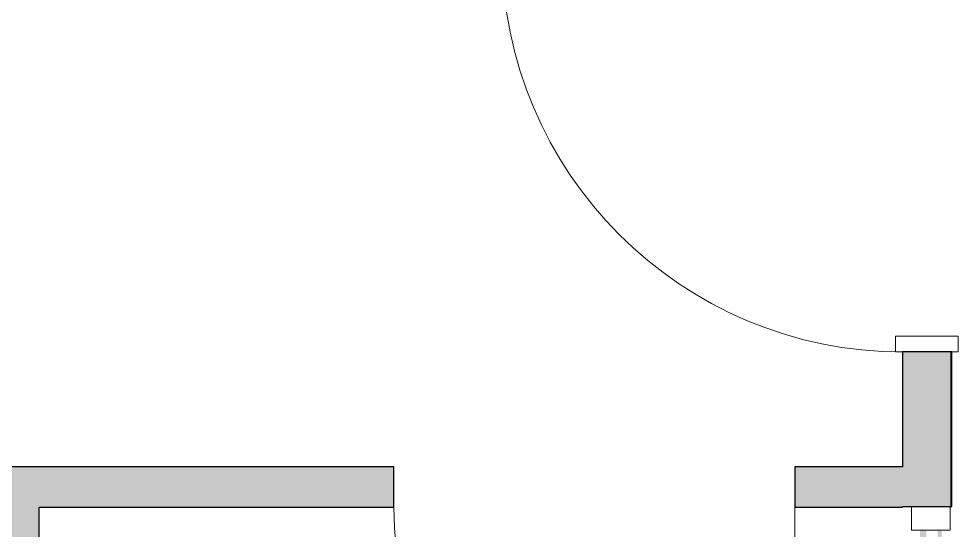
# Model space of a CAD drawing. Header units: millimetres. Extents: x 79795 to 317870, y -36033 to 97293.
# Drawn here: x 183451 to 185819, y 26747 to 28036 of the extents above; entities that cross this region are included whole.
import ezdxf

# ---------------------------------------------------------------- set-up
doc = ezdxf.new("R2010")
doc.units = ezdxf.units.MM
doc.header["$MEASUREMENT"] = 0
for name, color, linetype, lineweight in [('CSM-STL-XX-ZZ-M3-A-XXXX-00001_detached _19_04_21__rvt-1-Level 4$0$A-DOOR', 4, 'CONTINUOUS', 9), ('CSM-STL-XX-ZZ-M3-A-XXXX-00001_detached _19_04_21__rvt-1-Level 4$0$A-DOOR-FRAM', 31, 'CONTINUOUS', 18), ('CSM-STL-XX-ZZ-M3-A-XXXX-00001_detached _19_04_21__rvt-1-Level 4$0$A-GLAZ-CURT', 7, 'CONTINUOUS', 9), ('CSM-STL-XX-ZZ-M3-A-XXXX-00001_detached _19_04_21__rvt-1-Level 4$0$A-GLAZ-CWMG', 7, 'CONTINUOUS', 9), ('CSM-STL-XX-ZZ-M3-A-XXXX-00001_detached _19_04_21__rvt-1-Level 4$0$A-WALL', 7, 'CONTINUOUS', 9), ('CSM-STL-XX-ZZ-M3-A-XXXX-00001_detached _19_04_21__rvt-1-Level 4$0$A-WALL-PATT', 7, 'CONTINUOUS', 9), ('CSM-STL-XX-ZZ-M3-A-XXXX-00001_detached _19_04_21__rvt-1-Level 4$0$I-WALL', 7, 'CONTINUOUS', 9)]:
    doc.layers.add(name, color=color, linetype=linetype, lineweight=lineweight)

msp = doc.modelspace()

# ---------------------------------------------------------------- hatches: boundary and pattern name
at = {"layer": 'CSM-STL-XX-ZZ-M3-A-XXXX-00001_detached _19_04_21__rvt-1-Level 4$0$A-GLAZ-CURT'}
h = msp.add_hatch(color=256, dxfattribs=at)
h.paths.add_polyline_path([(185722.3, 26065.3), (185738.3, 26065.3), (185738.3, 26747.3), (185722.3, 26747.3), (185722.3, 26191.6)], flags=0)
h.paths.add_polyline_path([(185777.3, 26065.3), (185777.3, 26747.3), (185767.3, 26747.3), (185767.3, 26065.3)], flags=0)
at = {"layer": 'CSM-STL-XX-ZZ-M3-A-XXXX-00001_detached _19_04_21__rvt-1-Level 4$0$A-WALL-PATT'}
h = msp.add_hatch(color=256, dxfattribs=at)
h.paths.add_polyline_path([(185678.8, 26807.3), (185800.8, 26807.3), (185800.8, 27196.3), (185678.8, 27196.3), (185678.8, 26907.3)], flags=0)
h.paths.add_polyline_path([(185678.8, 28206.3), (185800.8, 28206.3), (185800.8, 28407.3), (185678.8, 28407.3)], flags=0)
h = msp.add_hatch(color=256, dxfattribs=at)
h.paths.add_polyline_path([(181908.2, 26806.3), (183502.8, 26806.3), (183502.8, 26907.3), (181801.1, 26907.3), (181801.1, 26806.3), (181902.1, 26806.3)], flags=0)
h.paths.add_polyline_path([(180500.1, 26806.3), (180601.1, 26806.3), (180601.1, 26907.3), (179601.1, 26907.3), (179601.1, 26806.3)], flags=0)
h = msp.add_hatch(color=256, dxfattribs=at)
h.paths.add_polyline_path([(185406.8, 26805.3), (185678.8, 26805.3), (185678.8, 26907.3), (185406.8, 26907.3)], flags=0)
h.paths.add_polyline_path([(184396.8, 26805.3), (184396.8, 26907.3), (183502.8, 26907.3), (183502.8, 26805.3), (184300.1, 26805.3)], flags=0)
msp.add_hatch(color=256, dxfattribs=at).paths.add_polyline_path([(183502.8, 26423.2), (183502.8, 26806.3), (183401.8, 26806.3), (183401.8, 26423.2)], flags=0)

# ---------------------------------------------------------------- linework, layer by layer
at = {"layer": 'CSM-STL-XX-ZZ-M3-A-XXXX-00001_detached _19_04_21__rvt-1-Level 4$0$A-DOOR'}
msp.add_line((185406.8, 26805.3), (185406.8, 25795.3), dxfattribs=at)
for centre in [(185678.8, 28206.3), (185406.8, 26805.3)]:
    msp.add_arc(centre, 1010, 180, 270, dxfattribs=at)
at = {"layer": 'CSM-STL-XX-ZZ-M3-A-XXXX-00001_detached _19_04_21__rvt-1-Level 4$0$A-DOOR-FRAM', "lineweight": 20}
for p, q in [((185818.8, 27236.3), (185660.8, 27236.3)), ((185660.8, 27236.3), (185660.8, 27196.3)), ((185818.8, 27196.3), (185818.8, 27236.3)), ((185660.8, 27196.3), (185678.8, 27196.3)), ((185800.8, 27196.3), (185818.8, 27196.3))]:
    msp.add_line(p, q, dxfattribs=at)
at = {"layer": 'CSM-STL-XX-ZZ-M3-A-XXXX-00001_detached _19_04_21__rvt-1-Level 4$0$A-GLAZ-CWMG', "lineweight": 20, "extrusion": (0, 0, -1)}
for p, q in [((185798.8, 26807.3), (185700.8, 26807.3)), ((185700.8, 26807.3), (185700.8, 26747.3)), ((185798.8, 26747.3), (185798.8, 26807.3)), ((185700.8, 26747.3), (185798.8, 26747.3))]:
    msp.add_line(p, q, dxfattribs=at)
at = {"layer": 'CSM-STL-XX-ZZ-M3-A-XXXX-00001_detached _19_04_21__rvt-1-Level 4$0$A-WALL', "lineweight": 30}
for p, q in [((185800.8, 27196.3), (185678.8, 27196.3)), ((185678.8, 27196.3), (185678.8, 26907.3)), ((185800.8, 26807.3), (185800.8, 27196.3)), ((185678.8, 26807.3), (185800.8, 26807.3))]:
    msp.add_line(p, q, dxfattribs=at)
at = {"layer": 'CSM-STL-XX-ZZ-M3-A-XXXX-00001_detached _19_04_21__rvt-1-Level 4$0$I-WALL', "lineweight": 30}
for p, q in [((185802.8, 27196.3), (185800.8, 27196.3)), ((185800.8, 27196.3), (185800.8, 26807.3)), ((185802.8, 26807.3), (185802.8, 27196.3)), ((183502.8, 26907.3), (181801.1, 26907.3)), ((184396.8, 26907.3), (183502.8, 26907.3)), ((184396.8, 26805.3), (184396.8, 26907.3)), ((185678.8, 26907.3), (185406.8, 26907.3)), ((185406.8, 26907.3), (185406.8, 26805.3)), ((183502.8, 26423.2), (183502.8, 26805.3)), ((183502.8, 26805.3), (184396.8, 26805.3)), ((185406.8, 26805.3), (185678.8, 26805.3)), ((185678.8, 26805.3), (185678.8, 26807.3)), ((185800.8, 26807.3), (185802.8, 26807.3))]:
    msp.add_line(p, q, dxfattribs=at)

doc.saveas('drawing.dxf')
